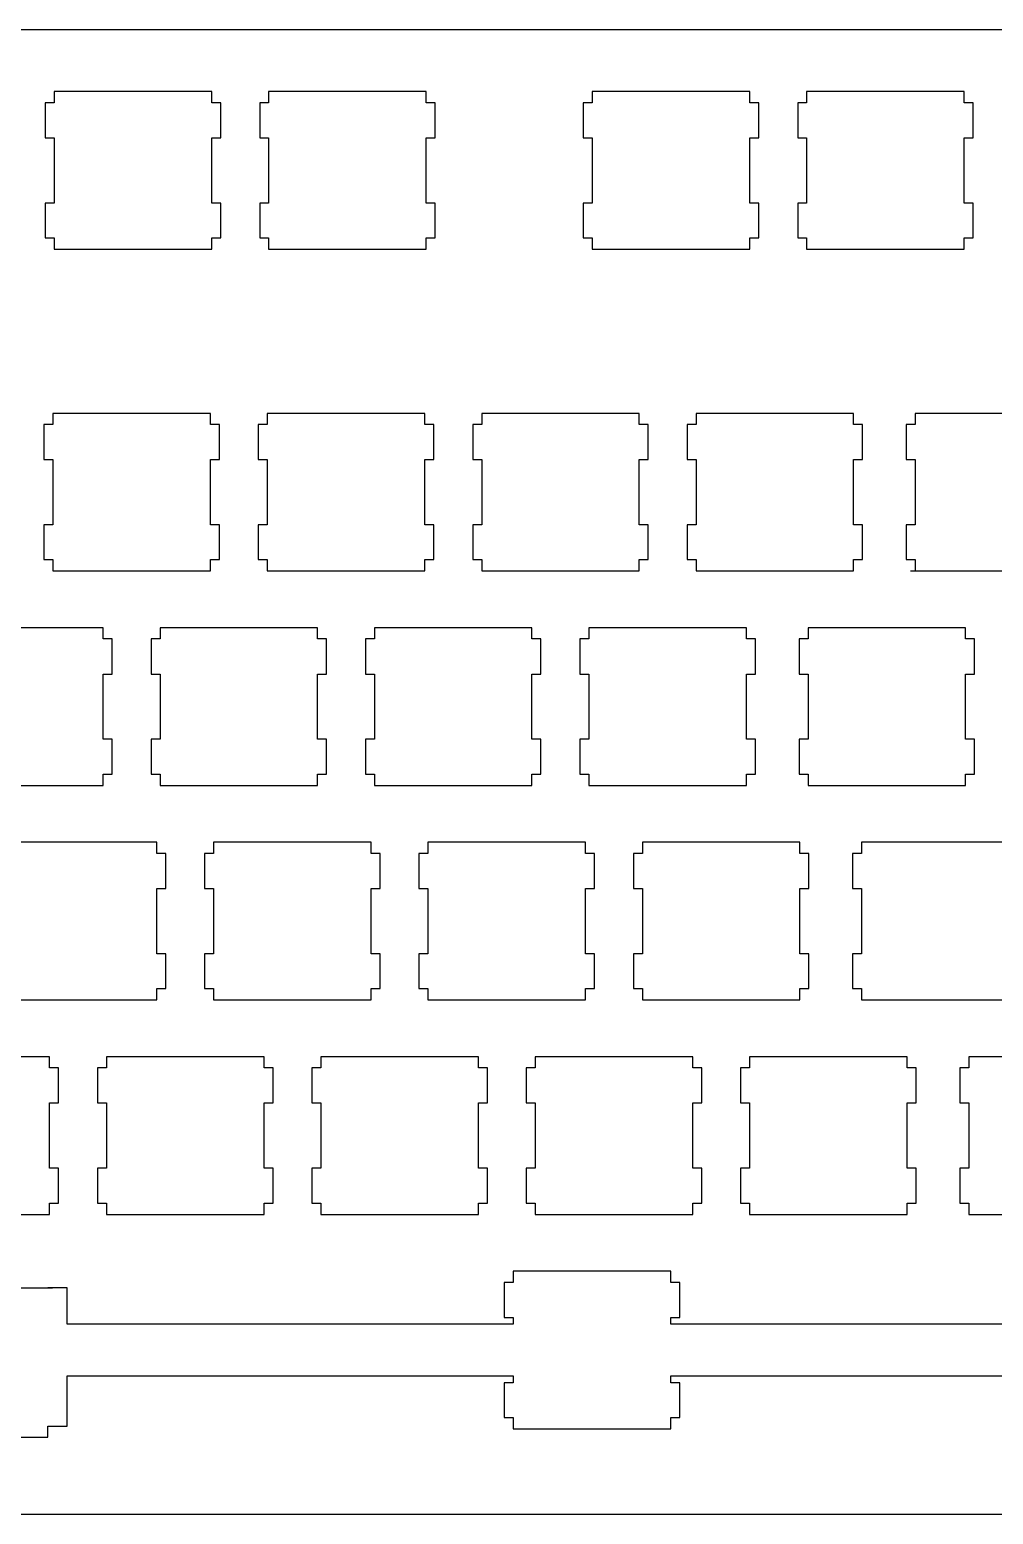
# Model space of a CAD drawing. Extents: x 5 to 378, y 165 to 379.
# Drawn here: x 81.6 to 167.3, y 164.7 to 296.6 of the extents above; entities that cross this region are included whole.
import ezdxf

# ---------------------------------------------------------------- set-up
doc = ezdxf.new("R2010")
doc.units = 0
doc.header["$MEASUREMENT"] = 0

msp = doc.modelspace()

# ---------------------------------------------------------------- linework, layer by layer
at = {"color": 0}
for p, q in [((7.49, 296.61), (373.91, 296.61)), ((83.81, 290.11), (83.02, 290.11)), ((83.02, 290.11), (83.02, 287.01)), ((83.81, 290.11), (83.02, 290.11)), ((83.02, 290.11), (83.02, 287.01)), ((83.81, 291.11), (83.81, 290.11)), ((97.82, 291.11), (83.81, 291.11)), ((83.81, 291.11), (83.81, 290.11)), ((97.82, 291.11), (83.81, 291.11)), ((97.82, 290.11), (97.82, 291.11)), ((97.82, 290.11), (97.82, 291.11)), ((98.61, 290.11), (97.82, 290.11)), ((98.61, 290.11), (97.82, 290.11)), ((98.61, 287.01), (98.61, 290.11)), ((98.61, 287.01), (98.61, 290.11)), ((102.86, 290.11), (102.07, 290.11)), ((102.07, 290.11), (102.07, 287.01)), ((102.86, 290.11), (102.07, 290.11)), ((102.07, 290.11), (102.07, 287.01)), ((102.86, 291.11), (102.86, 290.11)), ((116.87, 291.11), (102.86, 291.11)), ((102.86, 291.11), (102.86, 290.11)), ((116.87, 291.11), (102.86, 291.11)), ((116.87, 290.11), (116.87, 291.11)), ((116.87, 290.11), (116.87, 291.11)), ((117.67, 290.11), (116.87, 290.11)), ((117.67, 290.11), (116.87, 290.11)), ((117.67, 287.01), (117.67, 290.11)), ((117.67, 287.01), (117.67, 290.11)), ((131.61, 290.11), (130.81, 290.11)), ((130.81, 290.11), (130.81, 287.01)), ((131.61, 290.11), (130.81, 290.11)), ((130.81, 290.11), (130.81, 287.01)), ((131.61, 291.11), (131.61, 290.11)), ((145.62, 291.11), (131.61, 291.11)), ((131.61, 291.11), (131.61, 290.11)), ((145.62, 291.11), (131.61, 291.11)), ((145.62, 290.11), (145.62, 291.11)), ((145.62, 290.11), (145.62, 291.11)), ((146.42, 290.11), (145.62, 290.11)), ((146.42, 290.11), (145.62, 290.11)), ((146.42, 287.01), (146.42, 290.11)), ((146.42, 287.01), (146.42, 290.11)), ((150.66, 290.11), (149.87, 290.11)), ((149.87, 290.11), (149.87, 287.01)), ((150.66, 290.11), (149.87, 290.11)), ((149.87, 290.11), (149.87, 287.01)), ((150.66, 291.11), (150.66, 290.11)), ((164.67, 291.11), (150.66, 291.11)), ((150.66, 291.11), (150.66, 290.11)), ((164.67, 291.11), (150.66, 291.11)), ((164.67, 290.11), (164.67, 291.11)), ((164.67, 290.11), (164.67, 291.11)), ((165.47, 290.11), (164.67, 290.11)), ((165.47, 290.11), (164.67, 290.11)), ((165.47, 287.01), (165.47, 290.11)), ((165.47, 287.01), (165.47, 290.11)), ((83.02, 287.01), (83.81, 287.01)), ((83.02, 287.01), (83.81, 287.01)), ((83.81, 287.01), (83.81, 281.21)), ((83.81, 287.01), (83.81, 281.21)), ((97.82, 281.21), (97.82, 287.01)), ((97.82, 287.01), (98.61, 287.01)), ((97.82, 281.21), (97.82, 287.01)), ((97.82, 287.01), (98.61, 287.01)), ((102.07, 287.01), (102.86, 287.01)), ((102.07, 287.01), (102.86, 287.01)), ((102.86, 287.01), (102.86, 281.21)), ((102.86, 287.01), (102.86, 281.21)), ((116.87, 281.21), (116.87, 287.01)), ((116.87, 287.01), (117.67, 287.01)), ((116.87, 281.21), (116.87, 287.01)), ((116.87, 287.01), (117.67, 287.01)), ((130.81, 287.01), (131.61, 287.01)), ((130.81, 287.01), (131.61, 287.01)), ((131.61, 287.01), (131.61, 281.21)), ((131.61, 287.01), (131.61, 281.21)), ((145.62, 281.21), (145.62, 287.01)), ((145.62, 287.01), (146.42, 287.01)), ((145.62, 281.21), (145.62, 287.01)), ((145.62, 287.01), (146.42, 287.01)), ((149.87, 287.01), (150.66, 287.01)), ((149.87, 287.01), (150.66, 287.01)), ((150.66, 287.01), (150.66, 281.21)), ((150.66, 287.01), (150.66, 281.21)), ((164.67, 281.21), (164.67, 287.01)), ((164.67, 287.01), (165.47, 287.01)), ((164.67, 281.21), (164.67, 287.01)), ((164.67, 287.01), (165.47, 287.01)), ((83.81, 281.21), (83.02, 281.21)), ((83.02, 281.21), (83.02, 278.11)), ((83.81, 281.21), (83.02, 281.21)), ((83.02, 281.21), (83.02, 278.11)), ((98.61, 281.21), (97.82, 281.21)), ((98.61, 281.21), (97.82, 281.21)), ((98.61, 278.11), (98.61, 281.21)), ((98.61, 278.11), (98.61, 281.21)), ((102.86, 281.21), (102.07, 281.21)), ((102.07, 281.21), (102.07, 278.11)), ((102.86, 281.21), (102.07, 281.21)), ((102.07, 281.21), (102.07, 278.11)), ((117.67, 281.21), (116.87, 281.21)), ((117.67, 281.21), (116.87, 281.21)), ((117.67, 278.11), (117.67, 281.21)), ((117.67, 278.11), (117.67, 281.21)), ((131.61, 281.21), (130.81, 281.21)), ((130.81, 281.21), (130.81, 278.11)), ((131.61, 281.21), (130.81, 281.21)), ((130.81, 281.21), (130.81, 278.11)), ((146.42, 281.21), (145.62, 281.21)), ((146.42, 281.21), (145.62, 281.21)), ((146.42, 278.11), (146.42, 281.21)), ((146.42, 278.11), (146.42, 281.21)), ((150.66, 281.21), (149.87, 281.21)), ((149.87, 281.21), (149.87, 278.11)), ((150.66, 281.21), (149.87, 281.21)), ((149.87, 281.21), (149.87, 278.11)), ((165.47, 281.21), (164.67, 281.21)), ((165.47, 281.21), (164.67, 281.21)), ((165.47, 278.11), (165.47, 281.21)), ((165.47, 278.11), (165.47, 281.21)), ((83.02, 278.11), (83.81, 278.11)), ((83.02, 278.11), (83.81, 278.11)), ((83.81, 278.11), (83.81, 277.11)), ((83.81, 278.11), (83.81, 277.11)), ((83.81, 277.11), (97.82, 277.11)), ((83.81, 277.11), (97.82, 277.11)), ((97.82, 277.11), (97.82, 278.11)), ((97.82, 278.11), (98.61, 278.11)), ((97.82, 277.11), (97.82, 278.11)), ((97.82, 278.11), (98.61, 278.11)), ((102.07, 278.11), (102.86, 278.11)), ((102.07, 278.11), (102.86, 278.11)), ((102.86, 278.11), (102.86, 277.11)), ((102.86, 278.11), (102.86, 277.11)), ((102.86, 277.11), (116.87, 277.11)), ((102.86, 277.11), (116.87, 277.11)), ((116.87, 277.11), (116.87, 278.11)), ((116.87, 278.11), (117.67, 278.11)), ((116.87, 277.11), (116.87, 278.11)), ((116.87, 278.11), (117.67, 278.11)), ((130.81, 278.11), (131.61, 278.11)), ((130.81, 278.11), (131.61, 278.11)), ((131.61, 278.11), (131.61, 277.11)), ((131.61, 278.11), (131.61, 277.11)), ((131.61, 277.11), (145.62, 277.11)), ((131.61, 277.11), (145.62, 277.11)), ((145.62, 277.11), (145.62, 278.11)), ((145.62, 278.11), (146.42, 278.11)), ((145.62, 277.11), (145.62, 278.11)), ((145.62, 278.11), (146.42, 278.11)), ((149.87, 278.11), (150.66, 278.11)), ((149.87, 278.11), (150.66, 278.11)), ((150.66, 278.11), (150.66, 277.11)), ((150.66, 278.11), (150.66, 277.11)), ((150.66, 277.11), (164.67, 277.11)), ((150.66, 277.11), (164.67, 277.11)), ((164.67, 277.11), (164.67, 278.11)), ((164.67, 278.11), (165.47, 278.11)), ((164.67, 277.11), (164.67, 278.11)), ((164.67, 278.11), (165.47, 278.11)), ((83.69, 262.53), (83.69, 261.54)), ((97.69, 262.53), (83.69, 262.53)), ((83.69, 262.53), (83.69, 261.54)), ((97.69, 262.53), (83.69, 262.53)), ((97.69, 261.54), (97.69, 262.53)), ((97.69, 261.54), (97.69, 262.53)), ((102.74, 262.53), (102.74, 261.54)), ((116.74, 262.53), (102.74, 262.53)), ((102.74, 262.53), (102.74, 261.54)), ((116.74, 262.53), (102.74, 262.53)), ((116.74, 261.54), (116.74, 262.53)), ((116.74, 261.54), (116.74, 262.53)), ((121.79, 262.53), (121.79, 261.54)), ((135.79, 262.53), (121.79, 262.53)), ((121.79, 262.53), (121.79, 261.54)), ((135.79, 262.53), (121.79, 262.53)), ((135.79, 261.54), (135.79, 262.53)), ((135.79, 261.54), (135.79, 262.53)), ((140.84, 262.53), (140.84, 261.54)), ((154.84, 262.53), (140.84, 262.53)), ((140.84, 262.53), (140.84, 261.54)), ((154.84, 262.53), (140.84, 262.53)), ((154.84, 261.54), (154.84, 262.53)), ((154.84, 261.54), (154.84, 262.53)), ((160.31, 262.53), (160.31, 261.54)), ((174.31, 262.53), (160.31, 262.53)), ((83.69, 261.54), (82.89, 261.54)), ((82.89, 261.54), (82.89, 258.43)), ((83.69, 261.54), (82.89, 261.54)), ((82.89, 261.54), (82.89, 258.43)), ((98.49, 261.54), (97.69, 261.54)), ((98.49, 261.54), (97.69, 261.54)), ((98.49, 258.43), (98.49, 261.54)), ((98.49, 258.43), (98.49, 261.54)), ((102.74, 261.54), (101.94, 261.54)), ((101.94, 261.54), (101.94, 258.43)), ((102.74, 261.54), (101.94, 261.54)), ((101.94, 261.54), (101.94, 258.43)), ((117.54, 261.54), (116.74, 261.54)), ((117.54, 261.54), (116.74, 261.54)), ((117.54, 258.43), (117.54, 261.54)), ((117.54, 258.43), (117.54, 261.54)), ((121.79, 261.54), (120.99, 261.54)), ((120.99, 261.54), (120.99, 258.43)), ((121.79, 261.54), (120.99, 261.54)), ((120.99, 261.54), (120.99, 258.43)), ((136.59, 261.54), (135.79, 261.54)), ((136.59, 261.54), (135.79, 261.54)), ((136.59, 258.43), (136.59, 261.54)), ((136.59, 258.43), (136.59, 261.54)), ((140.84, 261.54), (140.04, 261.54)), ((140.04, 261.54), (140.04, 258.43)), ((140.84, 261.54), (140.04, 261.54)), ((140.04, 261.54), (140.04, 258.43)), ((155.64, 261.54), (154.84, 261.54)), ((155.64, 261.54), (154.84, 261.54)), ((155.64, 258.43), (155.64, 261.54)), ((155.64, 258.43), (155.64, 261.54)), ((160.31, 261.54), (159.51, 261.54)), ((159.51, 261.54), (159.51, 258.43)), ((82.89, 258.43), (83.69, 258.43)), ((82.89, 258.43), (83.69, 258.43)), ((83.69, 258.43), (83.69, 252.63)), ((83.69, 258.43), (83.69, 252.63)), ((97.69, 252.63), (97.69, 258.43)), ((97.69, 258.43), (98.49, 258.43)), ((97.69, 252.63), (97.69, 258.43)), ((97.69, 258.43), (98.49, 258.43)), ((101.94, 258.43), (102.74, 258.43)), ((101.94, 258.43), (102.74, 258.43)), ((102.74, 258.43), (102.74, 252.63)), ((102.74, 258.43), (102.74, 252.63)), ((116.74, 252.63), (116.74, 258.43)), ((116.74, 258.43), (117.54, 258.43)), ((116.74, 252.63), (116.74, 258.43)), ((116.74, 258.43), (117.54, 258.43)), ((120.99, 258.43), (121.79, 258.43)), ((120.99, 258.43), (121.79, 258.43)), ((121.79, 258.43), (121.79, 252.63)), ((121.79, 258.43), (121.79, 252.63)), ((135.79, 252.63), (135.79, 258.43)), ((135.79, 258.43), (136.59, 258.43)), ((135.79, 252.63), (135.79, 258.43)), ((135.79, 258.43), (136.59, 258.43)), ((140.04, 258.43), (140.84, 258.43)), ((140.04, 258.43), (140.84, 258.43)), ((140.84, 258.43), (140.84, 252.63)), ((140.84, 258.43), (140.84, 252.63)), ((154.84, 252.63), (154.84, 258.43)), ((154.84, 258.43), (155.64, 258.43)), ((154.84, 252.63), (154.84, 258.43)), ((154.84, 258.43), (155.64, 258.43)), ((159.51, 258.43), (160.31, 258.43)), ((159.51, 258.43), (160.31, 258.43)), ((160.31, 258.43), (160.31, 252.63)), ((160.31, 258.43), (160.31, 252.63)), ((83.69, 252.63), (82.89, 252.63)), ((82.89, 252.63), (82.89, 249.54)), ((83.69, 252.63), (82.89, 252.63)), ((82.89, 252.63), (82.89, 249.54)), ((98.49, 252.63), (97.69, 252.63)), ((98.49, 252.63), (97.69, 252.63)), ((98.49, 249.54), (98.49, 252.63)), ((98.49, 249.54), (98.49, 252.63)), ((102.74, 252.63), (101.94, 252.63)), ((101.94, 252.63), (101.94, 249.54)), ((102.74, 252.63), (101.94, 252.63)), ((101.94, 252.63), (101.94, 249.54)), ((117.54, 252.63), (116.74, 252.63)), ((117.54, 252.63), (116.74, 252.63)), ((117.54, 249.54), (117.54, 252.63)), ((117.54, 249.54), (117.54, 252.63)), ((121.79, 252.63), (120.99, 252.63)), ((120.99, 252.63), (120.99, 249.54)), ((121.79, 252.63), (120.99, 252.63)), ((120.99, 252.63), (120.99, 249.54)), ((136.59, 252.63), (135.79, 252.63)), ((136.59, 252.63), (135.79, 252.63)), ((136.59, 249.54), (136.59, 252.63)), ((136.59, 249.54), (136.59, 252.63)), ((140.84, 252.63), (140.04, 252.63)), ((140.04, 252.63), (140.04, 249.54)), ((140.84, 252.63), (140.04, 252.63)), ((140.04, 252.63), (140.04, 249.54)), ((155.64, 252.63), (154.84, 252.63)), ((155.64, 252.63), (154.84, 252.63)), ((155.64, 249.54), (155.64, 252.63)), ((155.64, 249.54), (155.64, 252.63)), ((160.31, 252.63), (159.51, 252.63)), ((159.51, 252.63), (159.51, 249.54)), ((160.31, 252.63), (159.51, 252.63)), ((159.51, 252.63), (159.51, 249.54)), ((82.89, 249.54), (83.69, 249.54)), ((82.89, 249.54), (83.69, 249.54)), ((83.69, 249.54), (83.69, 248.53)), ((83.69, 249.54), (83.69, 248.53)), ((97.69, 248.53), (97.69, 249.54)), ((97.69, 249.54), (98.49, 249.54)), ((97.69, 248.53), (97.69, 249.54)), ((97.69, 249.54), (98.49, 249.54)), ((101.94, 249.54), (102.74, 249.54)), ((101.94, 249.54), (102.74, 249.54)), ((102.74, 249.54), (102.74, 248.53)), ((102.74, 249.54), (102.74, 248.53)), ((116.74, 248.53), (116.74, 249.54)), ((116.74, 249.54), (117.54, 249.54)), ((116.74, 248.53), (116.74, 249.54)), ((116.74, 249.54), (117.54, 249.54)), ((120.99, 249.54), (121.79, 249.54)), ((120.99, 249.54), (121.79, 249.54)), ((121.79, 249.54), (121.79, 248.53)), ((121.79, 249.54), (121.79, 248.53)), ((135.79, 248.53), (135.79, 249.54)), ((135.79, 249.54), (136.59, 249.54)), ((135.79, 248.53), (135.79, 249.54)), ((135.79, 249.54), (136.59, 249.54)), ((140.04, 249.54), (140.84, 249.54)), ((140.04, 249.54), (140.84, 249.54)), ((140.84, 249.54), (140.84, 248.53)), ((140.84, 249.54), (140.84, 248.53)), ((154.84, 248.53), (154.84, 249.54)), ((154.84, 249.54), (155.64, 249.54)), ((154.84, 248.53), (154.84, 249.54)), ((154.84, 249.54), (155.64, 249.54)), ((159.51, 249.54), (160.31, 249.54)), ((159.51, 249.54), (160.31, 249.54)), ((160.31, 249.54), (160.31, 248.53)), ((160.31, 249.54), (160.31, 248.53)), ((83.69, 248.53), (97.69, 248.53)), ((83.69, 248.53), (97.69, 248.53)), ((102.74, 248.53), (116.74, 248.53)), ((102.74, 248.53), (116.74, 248.53)), ((121.79, 248.53), (135.79, 248.53)), ((121.79, 248.53), (135.79, 248.53)), ((140.84, 248.53), (154.84, 248.53)), ((140.84, 248.53), (154.84, 248.53)), ((159.89, 248.53), (173.89, 248.53)), ((160.31, 248.53), (174.31, 248.53)), ((88.16, 243.48), (74.16, 243.48)), ((88.16, 243.48), (74.16, 243.48)), ((88.16, 242.49), (88.16, 243.48)), ((88.16, 242.49), (88.16, 243.48)), ((93.21, 243.48), (93.21, 242.49)), ((107.21, 243.48), (93.21, 243.48)), ((93.21, 243.48), (93.21, 242.49)), ((107.21, 243.48), (93.21, 243.48)), ((107.21, 242.49), (107.21, 243.48)), ((107.21, 242.49), (107.21, 243.48)), ((112.26, 243.48), (112.26, 242.49)), ((126.26, 243.48), (112.26, 243.48)), ((112.26, 243.48), (112.26, 242.49)), ((126.26, 243.48), (112.26, 243.48)), ((126.26, 242.49), (126.26, 243.48)), ((126.26, 242.49), (126.26, 243.48)), ((131.31, 243.48), (131.31, 242.49)), ((145.31, 243.48), (131.31, 243.48)), ((131.31, 243.48), (131.31, 242.49)), ((145.31, 243.48), (131.31, 243.48)), ((145.31, 242.49), (145.31, 243.48)), ((145.31, 242.49), (145.31, 243.48)), ((150.79, 243.48), (150.79, 242.49)), ((164.79, 243.48), (150.79, 243.48)), ((164.79, 242.49), (164.79, 243.48)), ((164.79, 242.49), (164.79, 243.48)), ((88.96, 242.49), (88.16, 242.49)), ((88.96, 242.49), (88.16, 242.49)), ((88.96, 239.38), (88.96, 242.49)), ((88.96, 239.38), (88.96, 242.49)), ((93.21, 242.49), (92.41, 242.49)), ((92.41, 242.49), (92.41, 239.38)), ((93.21, 242.49), (92.41, 242.49)), ((92.41, 242.49), (92.41, 239.38)), ((108.01, 242.49), (107.21, 242.49)), ((108.01, 242.49), (107.21, 242.49)), ((108.01, 239.38), (108.01, 242.49)), ((108.01, 239.38), (108.01, 242.49)), ((112.26, 242.49), (111.46, 242.49)), ((111.46, 242.49), (111.46, 239.38)), ((112.26, 242.49), (111.46, 242.49)), ((111.46, 242.49), (111.46, 239.38)), ((127.06, 242.49), (126.26, 242.49)), ((127.06, 242.49), (126.26, 242.49)), ((127.06, 239.38), (127.06, 242.49)), ((127.06, 239.38), (127.06, 242.49)), ((131.31, 242.49), (130.51, 242.49)), ((130.51, 242.49), (130.51, 239.38)), ((131.31, 242.49), (130.51, 242.49)), ((130.51, 242.49), (130.51, 239.38)), ((146.11, 242.49), (145.31, 242.49)), ((146.11, 242.49), (145.31, 242.49)), ((146.11, 239.38), (146.11, 242.49)), ((146.11, 239.38), (146.11, 242.49)), ((150.79, 242.49), (149.99, 242.49)), ((149.99, 242.49), (149.99, 239.38)), ((165.59, 242.49), (164.79, 242.49)), ((165.59, 242.49), (164.79, 242.49)), ((165.59, 239.38), (165.59, 242.49)), ((165.59, 239.38), (165.59, 242.49)), ((88.16, 233.59), (88.16, 239.38)), ((88.16, 239.38), (88.96, 239.38)), ((88.16, 233.59), (88.16, 239.38)), ((88.16, 239.38), (88.96, 239.38)), ((92.41, 239.38), (93.21, 239.38)), ((92.41, 239.38), (93.21, 239.38)), ((93.21, 239.38), (93.21, 233.59)), ((93.21, 239.38), (93.21, 233.59)), ((107.21, 233.59), (107.21, 239.38)), ((107.21, 239.38), (108.01, 239.38)), ((107.21, 233.59), (107.21, 239.38)), ((107.21, 239.38), (108.01, 239.38)), ((111.46, 239.38), (112.26, 239.38)), ((111.46, 239.38), (112.26, 239.38)), ((112.26, 239.38), (112.26, 233.59)), ((112.26, 239.38), (112.26, 233.59)), ((126.26, 233.59), (126.26, 239.38)), ((126.26, 239.38), (127.06, 239.38)), ((126.26, 233.59), (126.26, 239.38)), ((126.26, 239.38), (127.06, 239.38)), ((130.51, 239.38), (131.31, 239.38)), ((130.51, 239.38), (131.31, 239.38)), ((131.31, 239.38), (131.31, 233.59)), ((131.31, 239.38), (131.31, 233.59)), ((145.31, 233.59), (145.31, 239.38)), ((145.31, 239.38), (146.11, 239.38)), ((145.31, 233.59), (145.31, 239.38)), ((145.31, 239.38), (146.11, 239.38)), ((149.99, 239.38), (150.79, 239.38)), ((150.79, 239.38), (150.79, 233.59)), ((164.79, 233.59), (164.79, 239.38)), ((164.79, 239.38), (165.59, 239.38)), ((164.79, 233.59), (164.79, 239.38)), ((164.79, 239.38), (165.59, 239.38)), ((88.96, 233.59), (88.16, 233.59)), ((88.96, 233.59), (88.16, 233.59)), ((88.96, 230.49), (88.96, 233.59)), ((88.96, 230.49), (88.96, 233.59)), ((93.21, 233.59), (92.41, 233.59)), ((92.41, 233.59), (92.41, 230.49)), ((93.21, 233.59), (92.41, 233.59)), ((92.41, 233.59), (92.41, 230.49)), ((108.01, 233.59), (107.21, 233.59)), ((108.01, 233.59), (107.21, 233.59)), ((108.01, 230.49), (108.01, 233.59)), ((108.01, 230.49), (108.01, 233.59)), ((112.26, 233.59), (111.46, 233.59)), ((111.46, 233.59), (111.46, 230.49)), ((112.26, 233.59), (111.46, 233.59)), ((111.46, 233.59), (111.46, 230.49)), ((127.06, 233.59), (126.26, 233.59)), ((127.06, 233.59), (126.26, 233.59)), ((127.06, 230.49), (127.06, 233.59)), ((127.06, 230.49), (127.06, 233.59)), ((131.31, 233.59), (130.51, 233.59)), ((130.51, 233.59), (130.51, 230.49)), ((131.31, 233.59), (130.51, 233.59)), ((130.51, 233.59), (130.51, 230.49)), ((146.11, 233.59), (145.31, 233.59)), ((146.11, 233.59), (145.31, 233.59)), ((146.11, 230.49), (146.11, 233.59)), ((146.11, 230.49), (146.11, 233.59)), ((150.79, 233.59), (149.99, 233.59)), ((149.99, 233.59), (149.99, 230.49)), ((165.59, 233.59), (164.79, 233.59)), ((165.59, 233.59), (164.79, 233.59)), ((165.59, 230.49), (165.59, 233.59)), ((165.59, 230.49), (165.59, 233.59)), ((74.16, 229.48), (88.16, 229.48)), ((74.16, 229.48), (88.16, 229.48)), ((88.16, 229.48), (88.16, 230.49)), ((88.16, 230.49), (88.96, 230.49)), ((88.16, 229.48), (88.16, 230.49)), ((88.16, 230.49), (88.96, 230.49)), ((92.41, 230.49), (93.21, 230.49)), ((92.41, 230.49), (93.21, 230.49)), ((93.21, 230.49), (93.21, 229.48)), ((93.21, 230.49), (93.21, 229.48)), ((93.21, 229.48), (107.21, 229.48)), ((93.21, 229.48), (107.21, 229.48)), ((107.21, 229.48), (107.21, 230.49)), ((107.21, 230.49), (108.01, 230.49)), ((107.21, 229.48), (107.21, 230.49)), ((107.21, 230.49), (108.01, 230.49)), ((111.46, 230.49), (112.26, 230.49)), ((111.46, 230.49), (112.26, 230.49)), ((112.26, 230.49), (112.26, 229.48)), ((112.26, 230.49), (112.26, 229.48)), ((112.26, 229.48), (126.26, 229.48)), ((112.26, 229.48), (126.26, 229.48)), ((126.26, 229.48), (126.26, 230.49)), ((126.26, 230.49), (127.06, 230.49)), ((126.26, 229.48), (126.26, 230.49)), ((126.26, 230.49), (127.06, 230.49)), ((130.51, 230.49), (131.31, 230.49)), ((130.51, 230.49), (131.31, 230.49)), ((131.31, 230.49), (131.31, 229.48)), ((131.31, 230.49), (131.31, 229.48)), ((131.31, 229.48), (145.31, 229.48)), ((131.31, 229.48), (145.31, 229.48)), ((145.31, 229.48), (145.31, 230.49)), ((145.31, 230.49), (146.11, 230.49)), ((145.31, 229.48), (145.31, 230.49)), ((145.31, 230.49), (146.11, 230.49)), ((149.99, 230.49), (150.79, 230.49)), ((150.79, 230.49), (150.79, 229.48)), ((150.79, 229.48), (164.79, 229.48)), ((164.79, 229.48), (164.79, 230.49)), ((164.79, 230.49), (165.59, 230.49)), ((164.79, 229.48), (164.79, 230.49)), ((164.79, 230.49), (165.59, 230.49)), ((92.92, 224.43), (78.92, 224.43)), ((92.92, 224.43), (78.92, 224.43)), ((92.92, 223.44), (92.92, 224.43)), ((92.92, 223.44), (92.92, 224.43)), ((97.97, 224.43), (97.97, 223.44)), ((111.97, 224.43), (97.97, 224.43)), ((97.97, 224.43), (97.97, 223.44)), ((111.97, 224.43), (97.97, 224.43)), ((111.97, 223.44), (111.97, 224.43)), ((111.97, 223.44), (111.97, 224.43)), ((117.02, 224.43), (117.02, 223.44)), ((131.02, 224.43), (117.02, 224.43)), ((117.02, 224.43), (117.02, 223.44)), ((131.02, 224.43), (117.02, 224.43)), ((131.02, 223.44), (131.02, 224.43)), ((131.02, 223.44), (131.02, 224.43)), ((136.07, 224.43), (136.07, 223.44)), ((150.07, 224.43), (136.07, 224.43)), ((136.07, 224.43), (136.07, 223.44)), ((150.07, 224.43), (136.07, 224.43)), ((150.07, 223.44), (150.07, 224.43)), ((150.07, 223.44), (150.07, 224.43)), ((155.55, 224.43), (155.55, 223.44)), ((169.55, 224.43), (155.55, 224.43)), ((93.72, 223.44), (92.92, 223.44)), ((93.72, 223.44), (92.92, 223.44)), ((93.72, 220.33), (93.72, 223.44)), ((93.72, 220.33), (93.72, 223.44)), ((97.97, 223.44), (97.17, 223.44)), ((97.17, 223.44), (97.17, 220.33)), ((97.97, 223.44), (97.17, 223.44)), ((97.17, 223.44), (97.17, 220.33)), ((112.77, 223.44), (111.97, 223.44)), ((112.77, 223.44), (111.97, 223.44)), ((112.77, 220.33), (112.77, 223.44)), ((112.77, 220.33), (112.77, 223.44)), ((117.02, 223.44), (116.22, 223.44)), ((116.22, 223.44), (116.22, 220.33)), ((117.02, 223.44), (116.22, 223.44)), ((116.22, 223.44), (116.22, 220.33)), ((131.82, 223.44), (131.02, 223.44)), ((131.82, 223.44), (131.02, 223.44)), ((131.82, 220.33), (131.82, 223.44)), ((131.82, 220.33), (131.82, 223.44)), ((136.07, 223.44), (135.27, 223.44)), ((135.27, 223.44), (135.27, 220.33)), ((136.07, 223.44), (135.27, 223.44)), ((135.27, 223.44), (135.27, 220.33)), ((150.87, 223.44), (150.07, 223.44)), ((150.87, 223.44), (150.07, 223.44)), ((150.87, 220.33), (150.87, 223.44)), ((150.87, 220.33), (150.87, 223.44)), ((155.55, 223.44), (154.75, 223.44)), ((154.75, 223.44), (154.75, 220.33)), ((92.92, 214.53), (92.92, 220.33)), ((92.92, 220.33), (93.72, 220.33)), ((92.92, 214.53), (92.92, 220.33)), ((92.92, 220.33), (93.72, 220.33)), ((97.17, 220.33), (97.97, 220.33)), ((97.17, 220.33), (97.97, 220.33)), ((97.97, 220.33), (97.97, 214.53)), ((97.97, 220.33), (97.97, 214.53)), ((111.97, 214.53), (111.97, 220.33)), ((111.97, 220.33), (112.77, 220.33)), ((111.97, 214.53), (111.97, 220.33)), ((111.97, 220.33), (112.77, 220.33)), ((116.22, 220.33), (117.02, 220.33)), ((116.22, 220.33), (117.02, 220.33)), ((117.02, 220.33), (117.02, 214.53)), ((117.02, 220.33), (117.02, 214.53)), ((131.02, 214.53), (131.02, 220.33)), ((131.02, 220.33), (131.82, 220.33)), ((131.02, 214.53), (131.02, 220.33)), ((131.02, 220.33), (131.82, 220.33)), ((135.27, 220.33), (136.07, 220.33)), ((135.27, 220.33), (136.07, 220.33)), ((136.07, 220.33), (136.07, 214.53)), ((136.07, 220.33), (136.07, 214.53)), ((150.07, 214.53), (150.07, 220.33)), ((150.07, 220.33), (150.87, 220.33)), ((150.07, 214.53), (150.07, 220.33)), ((150.07, 220.33), (150.87, 220.33)), ((154.75, 220.33), (155.55, 220.33)), ((155.55, 220.33), (155.55, 214.53)), ((93.72, 214.53), (92.92, 214.53)), ((93.72, 214.53), (92.92, 214.53)), ((93.72, 211.44), (93.72, 214.53)), ((93.72, 211.44), (93.72, 214.53)), ((97.97, 214.53), (97.17, 214.53)), ((97.17, 214.53), (97.17, 211.44)), ((97.97, 214.53), (97.17, 214.53)), ((97.17, 214.53), (97.17, 211.44)), ((112.77, 214.53), (111.97, 214.53)), ((112.77, 214.53), (111.97, 214.53)), ((112.77, 211.44), (112.77, 214.53)), ((112.77, 211.44), (112.77, 214.53)), ((117.02, 214.53), (116.22, 214.53)), ((116.22, 214.53), (116.22, 211.44)), ((117.02, 214.53), (116.22, 214.53)), ((116.22, 214.53), (116.22, 211.44)), ((131.82, 214.53), (131.02, 214.53)), ((131.82, 214.53), (131.02, 214.53)), ((131.82, 211.44), (131.82, 214.53)), ((131.82, 211.44), (131.82, 214.53)), ((136.07, 214.53), (135.27, 214.53)), ((135.27, 214.53), (135.27, 211.44)), ((136.07, 214.53), (135.27, 214.53)), ((135.27, 214.53), (135.27, 211.44)), ((150.87, 214.53), (150.07, 214.53)), ((150.87, 214.53), (150.07, 214.53)), ((150.87, 211.44), (150.87, 214.53)), ((150.87, 211.44), (150.87, 214.53)), ((155.55, 214.53), (154.75, 214.53)), ((154.75, 214.53), (154.75, 211.44)), ((155.55, 214.53), (154.75, 214.53)), ((154.75, 214.53), (154.75, 211.44)), ((92.92, 210.43), (92.92, 211.44)), ((92.92, 211.44), (93.72, 211.44)), ((92.92, 210.43), (92.92, 211.44)), ((92.92, 211.44), (93.72, 211.44)), ((97.17, 211.44), (97.97, 211.44)), ((97.17, 211.44), (97.97, 211.44)), ((97.97, 211.44), (97.97, 210.43)), ((97.97, 211.44), (97.97, 210.43)), ((111.97, 210.43), (111.97, 211.44)), ((111.97, 211.44), (112.77, 211.44)), ((111.97, 210.43), (111.97, 211.44)), ((111.97, 211.44), (112.77, 211.44)), ((116.22, 211.44), (117.02, 211.44)), ((116.22, 211.44), (117.02, 211.44)), ((117.02, 211.44), (117.02, 210.43)), ((117.02, 211.44), (117.02, 210.43)), ((131.02, 210.43), (131.02, 211.44)), ((131.02, 211.44), (131.82, 211.44)), ((131.02, 210.43), (131.02, 211.44)), ((131.02, 211.44), (131.82, 211.44)), ((135.27, 211.44), (136.07, 211.44)), ((135.27, 211.44), (136.07, 211.44)), ((136.07, 211.44), (136.07, 210.43)), ((136.07, 211.44), (136.07, 210.43)), ((150.07, 210.43), (150.07, 211.44)), ((150.07, 211.44), (150.87, 211.44)), ((150.07, 210.43), (150.07, 211.44)), ((150.07, 211.44), (150.87, 211.44)), ((154.75, 211.44), (155.55, 211.44)), ((154.75, 211.44), (155.55, 211.44)), ((155.55, 211.44), (155.55, 210.43)), ((155.55, 211.44), (155.55, 210.43)), ((78.92, 210.43), (92.92, 210.43)), ((78.92, 210.43), (92.92, 210.43)), ((97.97, 210.43), (111.97, 210.43)), ((97.97, 210.43), (111.97, 210.43)), ((117.02, 210.43), (131.02, 210.43)), ((117.02, 210.43), (131.02, 210.43)), ((136.07, 210.43), (150.07, 210.43)), ((136.07, 210.43), (150.07, 210.43)), ((155.55, 210.43), (169.55, 210.43)), ((83.4, 205.38), (69.4, 205.38)), ((83.4, 205.38), (69.4, 205.38)), ((83.4, 204.39), (83.4, 205.38)), ((83.4, 204.39), (83.4, 205.38)), ((84.2, 204.39), (83.4, 204.39)), ((84.2, 204.39), (83.4, 204.39)), ((84.2, 201.29), (84.2, 204.39)), ((84.2, 201.29), (84.2, 204.39)), ((88.45, 204.39), (87.65, 204.39)), ((87.65, 204.39), (87.65, 201.29)), ((88.45, 204.39), (87.65, 204.39)), ((87.65, 204.39), (87.65, 201.29)), ((88.45, 205.38), (88.45, 204.39)), ((102.45, 205.38), (88.45, 205.38)), ((88.45, 205.38), (88.45, 204.39)), ((102.45, 205.38), (88.45, 205.38)), ((102.45, 204.39), (102.45, 205.38)), ((102.45, 204.39), (102.45, 205.38)), ((103.25, 204.39), (102.45, 204.39)), ((103.25, 204.39), (102.45, 204.39)), ((103.25, 201.29), (103.25, 204.39)), ((103.25, 201.29), (103.25, 204.39)), ((107.5, 204.39), (106.7, 204.39)), ((106.7, 204.39), (106.7, 201.29)), ((107.5, 204.39), (106.7, 204.39)), ((106.7, 204.39), (106.7, 201.29)), ((107.5, 205.38), (107.5, 204.39)), ((121.5, 205.38), (107.5, 205.38)), ((107.5, 205.38), (107.5, 204.39)), ((121.5, 205.38), (107.5, 205.38)), ((121.5, 204.39), (121.5, 205.38)), ((121.5, 204.39), (121.5, 205.38)), ((122.3, 204.39), (121.5, 204.39)), ((122.3, 204.39), (121.5, 204.39)), ((122.3, 201.29), (122.3, 204.39)), ((122.3, 201.29), (122.3, 204.39)), ((126.55, 204.39), (125.75, 204.39)), ((125.75, 204.39), (125.75, 201.29)), ((126.55, 204.39), (125.75, 204.39)), ((125.75, 204.39), (125.75, 201.29)), ((126.55, 205.38), (126.55, 204.39)), ((140.55, 205.38), (126.55, 205.38)), ((126.55, 205.38), (126.55, 204.39)), ((140.55, 205.38), (126.55, 205.38)), ((140.55, 204.39), (140.55, 205.38)), ((140.55, 204.39), (140.55, 205.38)), ((141.35, 204.39), (140.55, 204.39)), ((141.35, 204.39), (140.55, 204.39)), ((141.35, 201.29), (141.35, 204.39)), ((141.35, 201.29), (141.35, 204.39)), ((145.6, 204.39), (144.8, 204.39)), ((144.8, 204.39), (144.8, 201.29)), ((145.6, 204.39), (144.8, 204.39)), ((144.8, 204.39), (144.8, 201.29)), ((145.6, 205.38), (145.6, 204.39)), ((159.6, 205.38), (145.6, 205.38)), ((145.6, 205.38), (145.6, 204.39)), ((159.6, 205.38), (145.6, 205.38)), ((159.6, 204.39), (159.6, 205.38)), ((159.6, 204.39), (159.6, 205.38)), ((160.4, 204.39), (159.6, 204.39)), ((160.4, 204.39), (159.6, 204.39)), ((160.4, 201.29), (160.4, 204.39)), ((160.4, 201.29), (160.4, 204.39)), ((165.07, 204.39), (164.27, 204.39)), ((164.27, 204.39), (164.27, 201.29)), ((165.07, 204.39), (164.27, 204.39)), ((164.27, 204.39), (164.27, 201.29)), ((165.07, 205.38), (165.07, 204.39)), ((179.07, 205.38), (165.07, 205.38)), ((165.07, 205.38), (165.07, 204.39)), ((179.07, 205.38), (165.07, 205.38)), ((83.4, 195.48), (83.4, 201.29)), ((83.4, 201.29), (84.2, 201.29)), ((83.4, 195.48), (83.4, 201.29)), ((83.4, 201.29), (84.2, 201.29)), ((87.65, 201.29), (88.45, 201.29)), ((87.65, 201.29), (88.45, 201.29)), ((88.45, 201.29), (88.45, 195.48)), ((88.45, 201.29), (88.45, 195.48)), ((102.45, 195.48), (102.45, 201.29)), ((102.45, 201.29), (103.25, 201.29)), ((102.45, 195.48), (102.45, 201.29)), ((102.45, 201.29), (103.25, 201.29)), ((106.7, 201.29), (107.5, 201.29)), ((106.7, 201.29), (107.5, 201.29)), ((107.5, 201.29), (107.5, 195.48)), ((107.5, 201.29), (107.5, 195.48)), ((121.5, 195.48), (121.5, 201.29)), ((121.5, 201.29), (122.3, 201.29)), ((121.5, 195.48), (121.5, 201.29)), ((121.5, 201.29), (122.3, 201.29)), ((125.75, 201.29), (126.55, 201.29)), ((125.75, 201.29), (126.55, 201.29)), ((126.55, 201.29), (126.55, 195.48)), ((126.55, 201.29), (126.55, 195.48)), ((140.55, 195.48), (140.55, 201.29)), ((140.55, 201.29), (141.35, 201.29)), ((140.55, 195.48), (140.55, 201.29)), ((140.55, 201.29), (141.35, 201.29)), ((144.8, 201.29), (145.6, 201.29)), ((144.8, 201.29), (145.6, 201.29)), ((145.6, 201.29), (145.6, 195.48)), ((145.6, 201.29), (145.6, 195.48)), ((159.6, 195.48), (159.6, 201.29)), ((159.6, 201.29), (160.4, 201.29)), ((159.6, 195.48), (159.6, 201.29)), ((159.6, 201.29), (160.4, 201.29)), ((164.27, 201.29), (165.07, 201.29)), ((164.27, 201.29), (165.07, 201.29)), ((165.07, 201.29), (165.07, 195.48)), ((165.07, 201.29), (165.07, 195.48)), ((84.2, 195.48), (83.4, 195.48)), ((84.2, 195.48), (83.4, 195.48)), ((84.2, 192.39), (84.2, 195.48)), ((84.2, 192.39), (84.2, 195.48)), ((88.45, 195.48), (87.65, 195.48)), ((87.65, 195.48), (87.65, 192.39)), ((88.45, 195.48), (87.65, 195.48)), ((87.65, 195.48), (87.65, 192.39)), ((103.25, 195.48), (102.45, 195.48)), ((103.25, 195.48), (102.45, 195.48)), ((103.25, 192.39), (103.25, 195.48)), ((103.25, 192.39), (103.25, 195.48)), ((107.5, 195.48), (106.7, 195.48)), ((106.7, 195.48), (106.7, 192.39)), ((107.5, 195.48), (106.7, 195.48)), ((106.7, 195.48), (106.7, 192.39)), ((122.3, 195.48), (121.5, 195.48)), ((122.3, 195.48), (121.5, 195.48)), ((122.3, 192.39), (122.3, 195.48)), ((122.3, 192.39), (122.3, 195.48)), ((126.55, 195.48), (125.75, 195.48)), ((125.75, 195.48), (125.75, 192.39)), ((126.55, 195.48), (125.75, 195.48)), ((125.75, 195.48), (125.75, 192.39)), ((141.35, 195.48), (140.55, 195.48)), ((141.35, 195.48), (140.55, 195.48)), ((141.35, 192.39), (141.35, 195.48)), ((141.35, 192.39), (141.35, 195.48)), ((145.6, 195.48), (144.8, 195.48)), ((144.8, 195.48), (144.8, 192.39)), ((145.6, 195.48), (144.8, 195.48)), ((144.8, 195.48), (144.8, 192.39)), ((160.4, 195.48), (159.6, 195.48)), ((160.4, 195.48), (159.6, 195.48)), ((160.4, 192.39), (160.4, 195.48)), ((160.4, 192.39), (160.4, 195.48)), ((165.07, 195.48), (164.27, 195.48)), ((164.27, 195.48), (164.27, 192.39)), ((165.07, 195.48), (164.27, 195.48)), ((164.27, 195.48), (164.27, 192.39)), ((69.4, 191.38), (83.4, 191.38)), ((69.4, 191.38), (83.4, 191.38)), ((83.4, 191.38), (83.4, 192.39)), ((83.4, 192.39), (84.2, 192.39)), ((83.4, 191.38), (83.4, 192.39)), ((83.4, 192.39), (84.2, 192.39)), ((87.65, 192.39), (88.45, 192.39)), ((87.65, 192.39), (88.45, 192.39)), ((88.45, 192.39), (88.45, 191.38)), ((88.45, 192.39), (88.45, 191.38)), ((88.45, 191.38), (102.45, 191.38)), ((88.45, 191.38), (102.45, 191.38)), ((102.45, 191.38), (102.45, 192.39)), ((102.45, 192.39), (103.25, 192.39)), ((102.45, 191.38), (102.45, 192.39)), ((102.45, 192.39), (103.25, 192.39)), ((106.7, 192.39), (107.5, 192.39)), ((106.7, 192.39), (107.5, 192.39)), ((107.5, 192.39), (107.5, 191.38)), ((107.5, 192.39), (107.5, 191.38)), ((107.5, 191.38), (121.5, 191.38)), ((107.5, 191.38), (121.5, 191.38)), ((121.5, 191.38), (121.5, 192.39)), ((121.5, 192.39), (122.3, 192.39)), ((121.5, 191.38), (121.5, 192.39)), ((121.5, 192.39), (122.3, 192.39)), ((125.75, 192.39), (126.55, 192.39)), ((125.75, 192.39), (126.55, 192.39)), ((126.55, 192.39), (126.55, 191.38)), ((126.55, 192.39), (126.55, 191.38)), ((126.55, 191.38), (140.55, 191.38)), ((126.55, 191.38), (140.55, 191.38)), ((140.55, 191.38), (140.55, 192.39)), ((140.55, 192.39), (141.35, 192.39)), ((140.55, 191.38), (140.55, 192.39)), ((140.55, 192.39), (141.35, 192.39)), ((144.8, 192.39), (145.6, 192.39)), ((144.8, 192.39), (145.6, 192.39)), ((145.6, 192.39), (145.6, 191.38)), ((145.6, 192.39), (145.6, 191.38)), ((145.6, 191.38), (159.6, 191.38)), ((145.6, 191.38), (159.6, 191.38)), ((159.6, 191.38), (159.6, 192.39)), ((159.6, 192.39), (160.4, 192.39)), ((159.6, 191.38), (159.6, 192.39)), ((159.6, 192.39), (160.4, 192.39)), ((164.27, 192.39), (165.07, 192.39)), ((164.27, 192.39), (165.07, 192.39)), ((165.07, 192.39), (165.07, 191.38)), ((165.07, 192.39), (165.07, 191.38)), ((165.07, 191.38), (179.07, 191.38)), ((165.07, 191.38), (179.07, 191.38)), ((124.59, 186.33), (124.59, 185.34)), ((138.59, 186.33), (124.59, 186.33)), ((138.59, 185.34), (138.59, 186.33)), ((84.97, 184.87), (83.24, 184.87)), ((84.97, 181.64), (84.97, 184.87)), ((124.59, 185.34), (123.79, 185.34)), ((123.79, 185.34), (123.79, 182.24)), ((139.39, 185.34), (138.59, 185.34)), ((139.39, 182.24), (139.39, 185.34)), ((123.79, 182.24), (124.59, 182.24)), ((124.59, 182.24), (124.59, 181.64)), ((138.59, 181.64), (138.59, 182.24)), ((138.59, 182.24), (139.39, 182.24)), ((124.59, 181.64), (84.97, 181.64)), ((178.22, 181.64), (138.59, 181.64)), ((84.97, 172.57), (84.97, 177.04)), ((84.97, 177.04), (124.59, 177.04)), ((124.59, 177.04), (124.59, 176.43)), ((138.59, 176.43), (138.59, 177.04)), ((138.59, 177.04), (178.22, 177.04)), ((124.59, 176.43), (123.79, 176.43)), ((123.79, 176.43), (123.79, 173.34)), ((139.39, 176.43), (138.59, 176.43)), ((139.39, 173.34), (139.39, 176.43)), ((123.79, 173.34), (124.59, 173.34)), ((124.59, 173.34), (124.59, 172.33)), ((138.59, 172.33), (138.59, 173.34)), ((138.59, 173.34), (139.39, 173.34)), ((80.37, 171.59), (83.24, 171.59)), ((83.24, 171.59), (83.24, 172.57)), ((83.24, 172.57), (84.97, 172.57)), ((124.59, 172.33), (138.59, 172.33))]:
    msp.add_line(p, q, dxfattribs=at)
at = {"linetype": 'Continuous'}
for p, q in [((80.37, 184.87), (83.67, 184.87)), ((31.81, 164.75), (355, 164.75))]:
    msp.add_line(p, q, dxfattribs=at)

doc.saveas('drawing.dxf')
